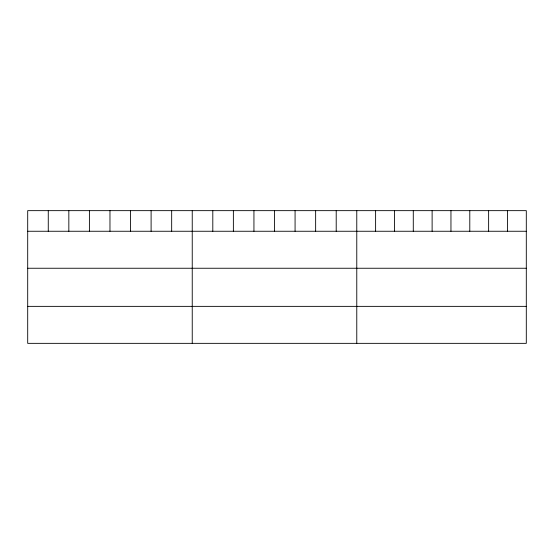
<?xml version="1.0" encoding="UTF-8"?>
<svg xmlns="http://www.w3.org/2000/svg" width="554" height="554" viewBox="0 0 554 554"><rect width="100%" height="100%" fill="white"/><g stroke="black" fill="none" stroke-linecap="round" stroke-linejoin="round"><path stroke-width="0.83" d="M526.3 231.253L526.3 343.348L27.7 343.348L27.7 210.652L526.3 210.652L526.3 231.253L27.7 231.253M27.7 268.247L526.3 268.247M27.7 306.362L526.3 306.362M507.464 210.652L507.464 231.253M488.628 210.652L488.628 231.253M469.792 210.652L469.792 231.253M450.956 210.652L450.956 231.253M432.12 210.652L432.12 231.253M413.284 210.652L413.284 231.253M394.448 210.652L394.448 231.253M375.612 210.652L375.612 231.253M356.776 210.652L356.776 343.348M336.209 210.652L336.209 231.253M315.642 210.652L315.642 231.253M295.074 210.652L295.074 231.253M274.507 210.652L274.507 231.253M253.94 210.652L253.94 231.253M233.373 210.652L233.373 231.253M212.805 210.652L212.805 231.253M192.238 210.652L192.238 343.348M171.671 210.652L171.671 231.253M151.103 210.652L151.103 231.253M130.536 210.652L130.536 231.253M109.969 210.652L109.969 231.253M89.402 210.652L89.402 231.253M68.835 210.652L68.835 231.253M48.267 210.652L48.267 231.253"/></g></svg>
